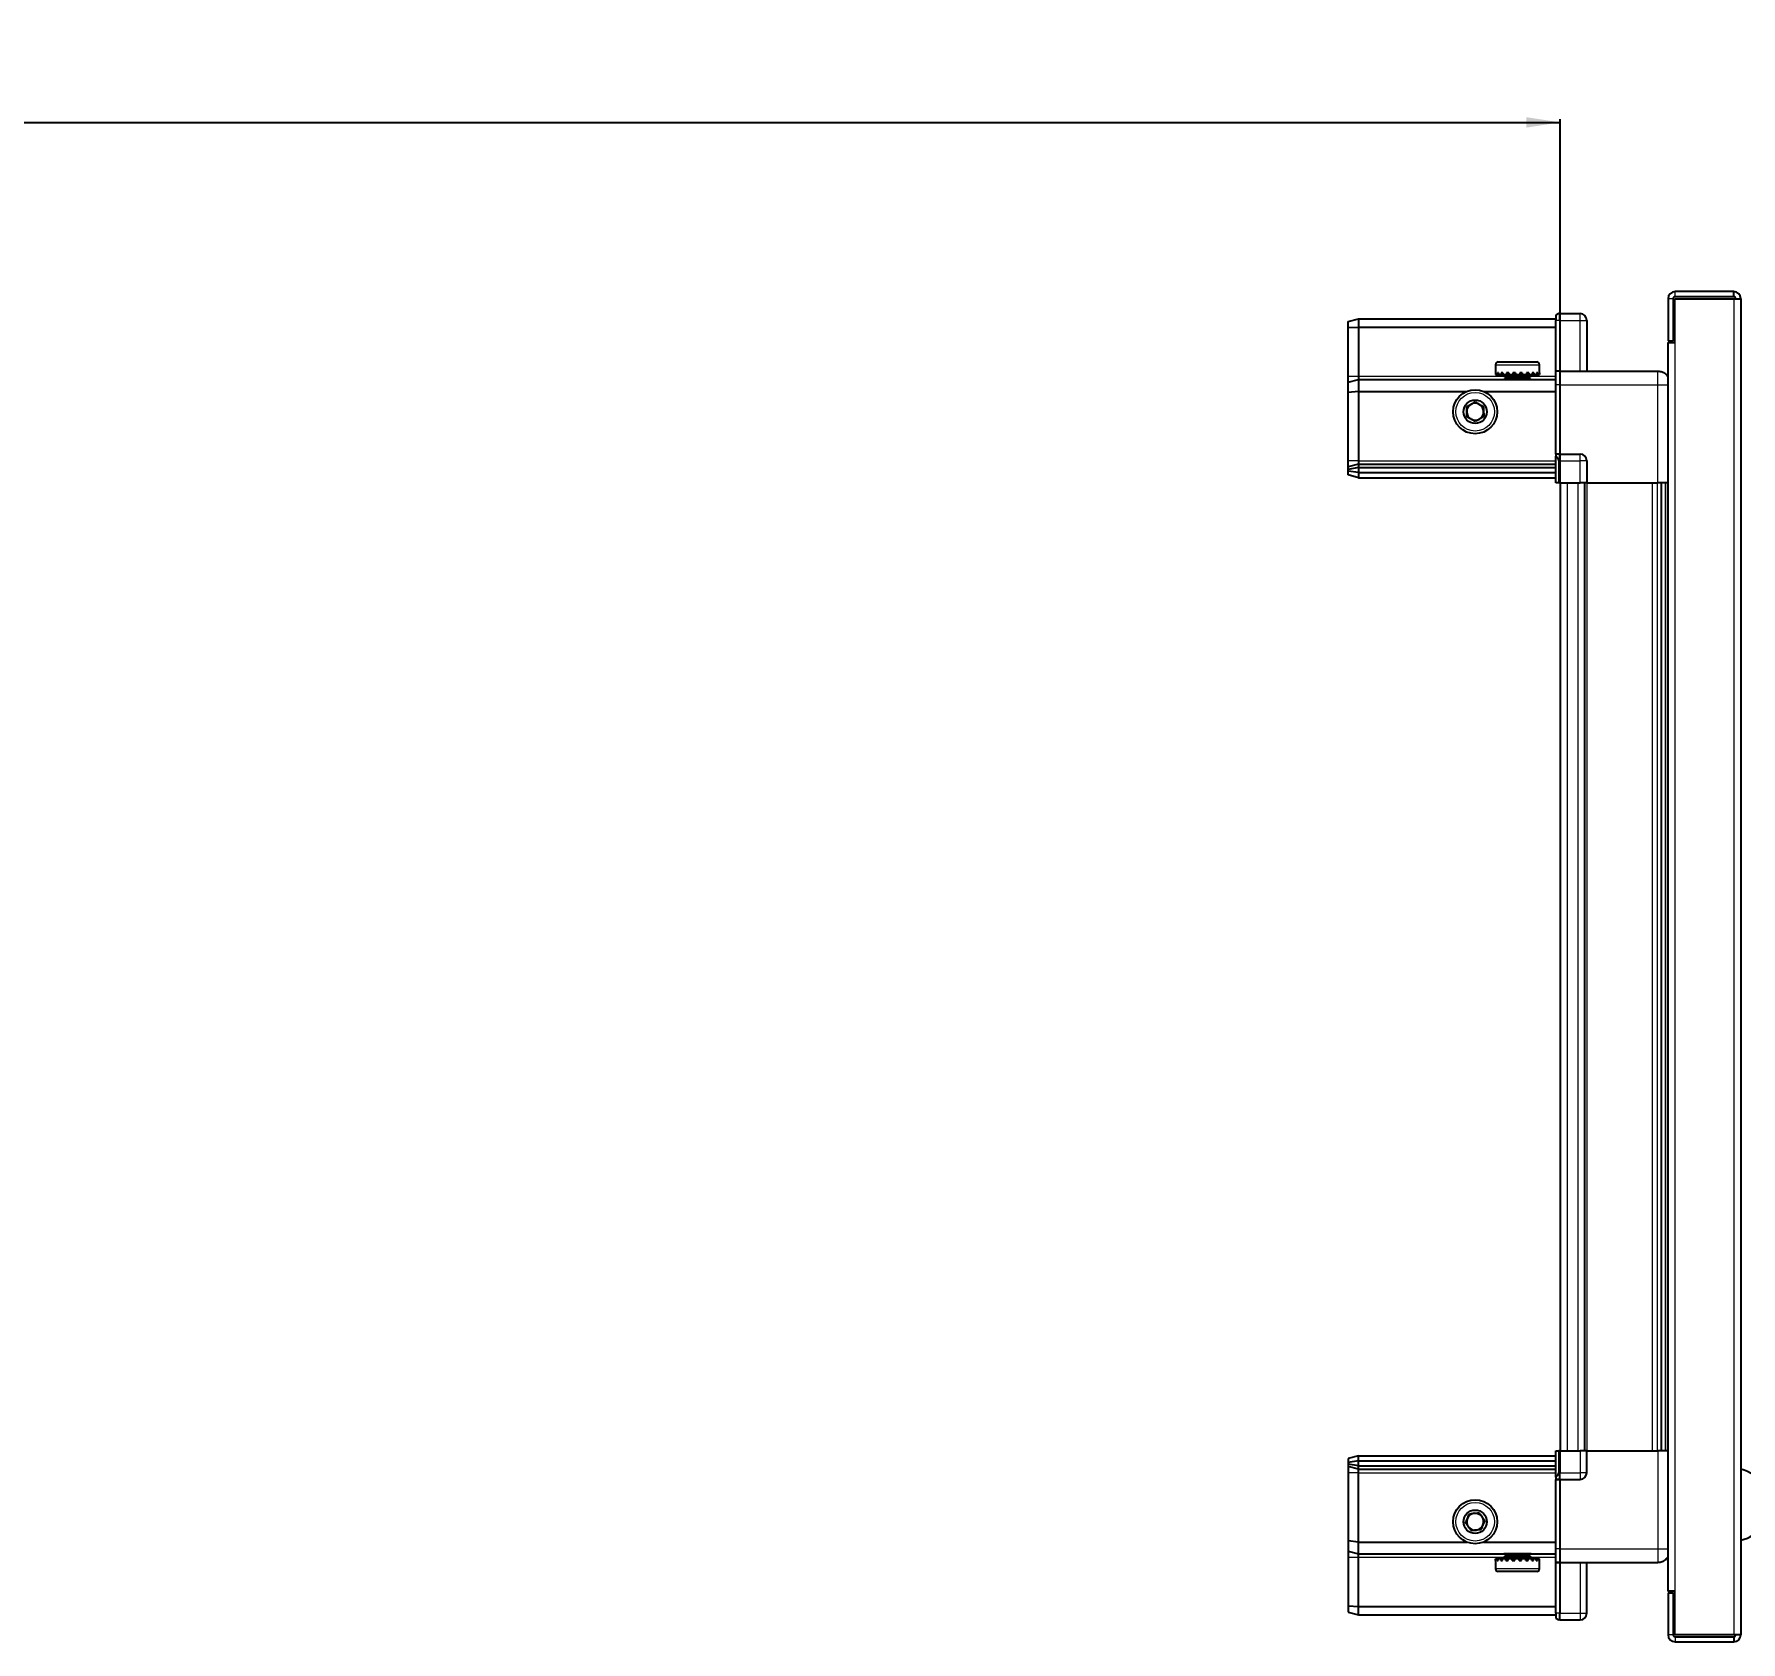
# Model space of a CAD drawing. Header units: millimetres. Extents: x 1004 to 3228, y -720 to 1234.
# Drawn here: x 2224 to 2729, y 670 to 1145 of the extents above; entities that cross this region are included whole.
import ezdxf

# ---------------------------------------------------------------- set-up
doc = ezdxf.new("R2010")
doc.units = ezdxf.units.MM
doc.layers.add('FORMAT', color=7, linetype='Continuous')
doc.styles.add('SLDTEXTSTYLE0', font='TXT', dxfattribs={"width": 0.75})
doc.dimstyles.new('SLDDIMSTYLE0', dxfattribs={"dimtxt": 20, "dimasz": 10, "dimexe": 0, "dimexo": 0.0625, "dimgap": 5, "dimtad": 2, "dimdec": 1, "dimrnd": 1e-09, "dimzin": 12, "dimdsep": 46, "dimtxsty": 'SLDTEXTSTYLE0', "dimsah": 1, "dimcen": 0.09, "dimadec": 0, "dimazin": 3, "dimtfac": 1, "dimtofl": 0, "dimtmove": 0, "dimatfit": 3, "dimfxl": 0, "dimfrac": 2, "dimtolj": 1, "dimtzin": 12, "dimarcsym": 0})

# ---------------------------------------------------------------- blocks, each defined once
blk = doc.blocks.new('_D_4')
at = {"layer": 'FORMAT'}
for p, q in [((1575.39, 1012.69), (1575.39, 1120.18)), ((2675.39, 1012.69), (2675.39, 1120.18)), ((1575.39, 1119.18), (2675.39, 1119.18))]:
    blk.add_line(p, q, dxfattribs=at)
for points in [[(1575.39, 1119.18), (1585.39, 1117.64), (1585.39, 1120.72)], [(2675.39, 1119.18), (2665.39, 1120.72), (2665.39, 1117.64)]]:
    blk.add_solid(points, dxfattribs=at)
at = {"layer": 'FORMAT', "insert": (2095.84, 1144.96), "char_height": 20, "attachment_point": 1, "style": 'SLDTEXTSTYLE0'}
blk.add_mtext('1100', dxfattribs=at)

msp = doc.modelspace()

# ---------------------------------------------------------------- linework, layer by layer
at = {"color": 7, "linetype": 'Continuous', "lineweight": 25}
for p, q in [((2726.64, 1069.18), (2709.34, 1069.18)), ((2726.64, 1067.68), (2726.64, 1069.18)), ((2707.24, 1067.08), (2707.24, 1054.68)), ((2708.74, 1067.08), (2708.74, 1054.68)), ((2709.24, 1054.18), (2709.24, 1067.08)), ((2709.24, 1067.08), (2726.64, 1067.08)), ((2726.64, 1067.68), (2709.34, 1067.68)), ((2726.64, 1067.08), (2728.74, 1067.08)), ((2728.74, 1067.08), (2728.74, 672.28)), ((2612.74, 1060.38), (2615.74, 1061.18)), ((2612.74, 1058.53), (2612.74, 1060.38)), ((2615.74, 1061.18), (2615.74, 1058.68)), ((2615.74, 1061.18), (2674.04, 1061.18)), ((2674.91, 1062.68), (2674.04, 1062.18)), ((2674.91, 1062.68), (2674.04, 1062.18)), ((2674.04, 1062.18), (2674.04, 1060.68)), ((2674.04, 1045.88), (2674.04, 1060.68)), ((2675.24, 1062.68), (2674.91, 1062.68)), ((2675.24, 1062.68), (2674.91, 1062.68)), ((2675.24, 1060.68), (2675.24, 1062.68)), ((2675.24, 1062.68), (2675.24, 1062.68)), ((2675.24, 1062.68), (2681.24, 1062.68)), ((2675.24, 1060.68), (2675.24, 1045.88)), ((2683.24, 1060.68), (2683.24, 1045.68)), ((2612.74, 1058.53), (2615.74, 1058.68)), ((2612.74, 1044.18), (2612.74, 1058.53)), ((2615.74, 1058.68), (2615.74, 1044.18)), ((2615.74, 1058.68), (2674.04, 1058.68)), ((2707.14, 1054.18), (2707.14, 685.18)), ((2707.14, 1054.18), (2709.24, 1054.18)), ((2707.24, 1054.68), (2708.74, 1054.68)), ((2612.74, 1042.38), (2612.74, 1044.18)), ((2615.74, 1044.18), (2615.74, 1043.18)), ((2656.24, 1047.58), (2656.24, 1044.68)), ((2656.24, 1044.68), (2656.28, 1044.68)), ((2656.4, 1045.18), (2656.28, 1045.18)), ((2656.28, 1045.18), (2656.28, 1044.68)), ((2656.28, 1044.68), (2656.4, 1044.68)), ((2656.4, 1045.18), (2656.4, 1044.68)), ((2656.4, 1044.68), (2656.81, 1044.68)), ((2657.15, 1045.18), (2656.81, 1045.18)), ((2656.81, 1045.18), (2656.81, 1044.68)), ((2656.81, 1044.68), (2657.15, 1044.68)), ((2657.04, 1048.38), (2668.44, 1048.38)), ((2657.15, 1045.18), (2657.15, 1044.68)), ((2657.15, 1044.68), (2657.92, 1044.68)), ((2658.45, 1045.18), (2657.92, 1045.18)), ((2657.92, 1045.18), (2657.92, 1044.68)), ((2657.92, 1044.68), (2658.45, 1044.68)), ((2658.34, 1044.68), (2658.34, 1044.58)), ((2658.34, 1044.58), (2667.14, 1044.58)), ((2658.45, 1045.18), (2658.45, 1044.68)), ((2658.45, 1044.68), (2659.51, 1044.68)), ((2658.74, 1044.18), (2659.43, 1043.7)), ((2658.74, 1044.18), (2666.74, 1044.18)), ((2660.17, 1045.18), (2659.51, 1045.18)), ((2659.51, 1045.18), (2659.51, 1044.68)), ((2659.51, 1044.68), (2660.17, 1044.68)), ((2660.17, 1045.18), (2660.17, 1044.68)), ((2660.17, 1044.68), (2661.41, 1044.68)), ((2662.14, 1045.18), (2661.41, 1045.18)), ((2661.41, 1045.18), (2661.41, 1044.68)), ((2661.41, 1044.68), (2661.84, 1044.68)), ((2661.84, 1045.18), (2661.84, 1044.68)), ((2662.14, 1045.18), (2662.14, 1044.68)), ((2662.14, 1044.68), (2663.44, 1044.68)), ((2664.17, 1045.18), (2663.44, 1045.18)), ((2663.44, 1045.18), (2663.44, 1044.68)), ((2663.71, 1045.18), (2663.71, 1044.68)), ((2663.71, 1044.68), (2664.17, 1044.68)), ((2664.17, 1045.18), (2664.17, 1044.68)), ((2664.17, 1044.68), (2665.4, 1044.68)), ((2666.06, 1045.18), (2665.4, 1045.18)), ((2665.4, 1045.18), (2665.4, 1044.68)), ((2665.4, 1044.68), (2666.06, 1044.68)), ((2666.05, 1043.7), (2666.74, 1044.18)), ((2666.06, 1045.18), (2666.06, 1044.68)), ((2666.06, 1044.68), (2667.1, 1044.68)), ((2667.62, 1045.18), (2667.1, 1045.18)), ((2667.1, 1045.18), (2667.1, 1044.68)), ((2667.1, 1044.68), (2667.62, 1044.68)), ((2667.14, 1044.58), (2667.14, 1044.68)), ((2667.62, 1045.18), (2667.62, 1044.68)), ((2667.62, 1044.68), (2668.38, 1044.68)), ((2668.71, 1045.18), (2668.38, 1045.18)), ((2668.38, 1045.18), (2668.38, 1044.68)), ((2668.38, 1044.68), (2668.71, 1044.68)), ((2668.71, 1045.18), (2668.71, 1044.68)), ((2668.71, 1044.68), (2669.11, 1044.68)), ((2669.22, 1045.18), (2669.11, 1045.18)), ((2669.11, 1045.18), (2669.11, 1044.68)), ((2669.11, 1044.68), (2669.22, 1044.68)), ((2669.22, 1045.18), (2669.22, 1044.68)), ((2669.22, 1044.68), (2669.24, 1044.68)), ((2669.24, 1044.68), (2669.24, 1047.58)), ((2674.04, 1045.68), (2674.04, 1045.88)), ((2675.24, 1045.68), (2674.04, 1045.68)), ((2674.04, 1041.68), (2674.04, 1045.68)), ((2675.24, 1045.88), (2675.24, 1045.68)), ((2675.24, 1045.68), (2675.24, 1041.68)), ((2675.24, 1045.68), (2704.24, 1045.68)), ((2612.74, 1042.38), (2615.74, 1043.18)), ((2612.74, 1039.35), (2612.74, 1042.38)), ((2615.74, 1039.68), (2612.74, 1039.35)), ((2612.74, 1019.18), (2612.74, 1039.35)), ((2615.74, 1043.18), (2615.74, 1039.68)), ((2615.74, 1043.18), (2674.04, 1043.18)), ((2615.74, 1039.68), (2615.74, 1019.18)), ((2615.74, 1039.68), (2647.74, 1039.68)), ((2652.74, 1039.68), (2674.04, 1039.68)), ((2659.43, 1043.7), (2658.74, 1043.22)), ((2658.74, 1043.22), (2658.74, 1043.18)), ((2658.74, 1043.22), (2666.74, 1043.22)), ((2659.43, 1043.7), (2666.05, 1043.7)), ((2666.74, 1043.22), (2666.05, 1043.7)), ((2666.74, 1043.18), (2666.74, 1043.22)), ((2674.04, 1021.38), (2674.04, 1041.68)), ((2675.24, 1041.68), (2675.24, 1021.38)), ((2612.74, 1017.38), (2612.74, 1019.18)), ((2615.74, 1019.18), (2615.74, 1018.18)), ((2674.04, 1021.18), (2674.04, 1021.38)), ((2675.24, 1021.18), (2674.04, 1021.18)), ((2674.04, 1021.18), (2674.04, 1020.51)), ((2674.04, 1012.68), (2674.04, 1020.51)), ((2674.91, 1019.18), (2674.91, 1012.68)), ((2675.24, 1021.38), (2675.24, 1021.18)), ((2675.24, 1019.18), (2675.24, 1021.18)), ((2675.24, 1019.18), (2675.24, 1021.18)), ((2675.24, 1021.18), (2681.24, 1021.18)), ((2675.24, 1019.18), (2675.24, 1012.68)), ((2683.24, 1019.18), (2683.24, 1012.68)), ((2615.74, 1018.18), (2612.74, 1017.38)), ((2612.74, 1016.64), (2612.74, 1017.38)), ((2615.74, 1017.18), (2612.74, 1016.64)), ((2612.74, 1016.14), (2612.74, 1016.64)), ((2615.74, 1015.68), (2612.74, 1016.14)), ((2612.74, 1014.99), (2612.74, 1016.14)), ((2615.74, 1014.18), (2612.74, 1014.99)), ((2615.74, 1018.18), (2615.74, 1017.18)), ((2615.74, 1018.18), (2674.04, 1018.18)), ((2615.74, 1017.18), (2674.04, 1017.18)), ((2615.74, 1017.18), (2615.74, 1015.68)), ((2615.74, 1015.68), (2615.74, 1014.18)), ((2615.74, 1015.68), (2674.04, 1015.68)), ((2615.74, 1014.18), (2674.04, 1014.18)), ((2674.91, 1012.68), (2674.04, 1012.68)), ((2675.24, 1012.68), (2674.91, 1012.68)), ((2675.24, 1012.68), (2681.24, 1012.68)), ((2675.39, 1012.68), (2675.39, 726.68)), ((2683.24, 1012.68), (2681.24, 1012.68)), ((2682.59, 1012.68), (2682.59, 726.68)), ((2683.24, 1012.68), (2704.24, 1012.68)), ((2705.27, 726.68), (2705.27, 1012.68)), ((2705.3, 726.68), (2705.3, 1012.68)), ((2707.09, 1012.68), (2707.09, 726.68)), ((2674.04, 718.86), (2674.04, 726.68)), ((2674.04, 726.68), (2674.91, 726.68)), ((2674.91, 726.68), (2674.91, 726.68)), ((2674.91, 726.68), (2674.91, 720.18)), ((2675.24, 726.68), (2674.91, 726.68)), ((2675.24, 726.68), (2675.24, 720.18)), ((2675.24, 726.68), (2675.24, 726.68)), ((2675.24, 726.68), (2681.24, 726.68)), ((2675.24, 726.68), (2675.24, 720.18)), ((2683.24, 726.68), (2681.24, 726.68)), ((2683.24, 720.18), (2683.24, 726.68)), ((2683.24, 726.68), (2704.24, 726.68)), ((2615.74, 725.18), (2612.74, 724.38)), ((2612.74, 724.38), (2612.74, 723.23)), ((2615.74, 723.68), (2612.74, 723.23)), ((2612.74, 723.23), (2612.74, 722.73)), ((2615.74, 722.18), (2612.74, 722.73)), ((2612.74, 722.73), (2612.74, 721.99)), ((2615.74, 721.18), (2612.74, 721.99)), ((2612.74, 721.99), (2612.74, 720.18)), ((2615.74, 723.68), (2615.74, 725.18)), ((2615.74, 725.18), (2674.04, 725.18)), ((2615.74, 722.18), (2615.74, 723.68)), ((2615.74, 723.68), (2674.04, 723.68)), ((2615.74, 722.18), (2674.04, 722.18)), ((2615.74, 721.18), (2615.74, 722.18)), ((2615.74, 721.18), (2674.04, 721.18)), ((2615.74, 720.18), (2615.74, 721.18)), ((2612.74, 720.18), (2612.74, 700.02)), ((2615.74, 699.68), (2615.74, 720.18)), ((2674.04, 718.86), (2674.04, 718.18)), ((2675.24, 718.18), (2674.04, 718.18)), ((2674.04, 717.98), (2674.04, 718.18)), ((2674.04, 697.68), (2674.04, 717.98)), ((2675.24, 718.18), (2675.24, 720.18)), ((2675.24, 718.18), (2675.24, 717.98)), ((2675.24, 718.18), (2681.24, 718.18)), ((2675.24, 717.98), (2675.24, 697.68)), ((2615.74, 699.68), (2612.74, 700.02)), ((2612.74, 700.02), (2612.74, 696.99)), ((2612.74, 696.99), (2615.74, 696.18)), ((2612.74, 696.99), (2612.74, 695.18)), ((2615.74, 699.68), (2647.74, 699.68)), ((2615.74, 696.18), (2615.74, 699.68)), ((2615.74, 696.18), (2674.04, 696.18)), ((2615.74, 695.18), (2615.74, 696.18)), ((2652.74, 699.68), (2674.04, 699.68)), ((2658.74, 696.18), (2658.74, 696.15)), ((2658.74, 696.15), (2659.43, 695.67)), ((2666.74, 696.15), (2658.74, 696.15)), ((2666.05, 695.67), (2666.74, 696.15)), ((2666.74, 696.15), (2666.74, 696.18)), ((2674.04, 693.68), (2674.04, 697.68)), ((2675.24, 697.68), (2675.24, 693.68)), ((2612.74, 695.18), (2612.74, 680.84)), ((2615.74, 680.68), (2615.74, 695.18)), ((2656.24, 694.68), (2656.24, 691.78)), ((2656.26, 694.68), (2656.24, 694.68)), ((2656.26, 694.18), (2656.26, 694.68)), ((2656.36, 694.68), (2656.26, 694.68)), ((2656.26, 694.18), (2656.36, 694.18)), ((2656.36, 694.18), (2656.36, 694.68)), ((2656.73, 694.68), (2656.36, 694.68)), ((2656.73, 694.18), (2656.73, 694.68)), ((2657.05, 694.68), (2656.73, 694.68)), ((2656.73, 694.18), (2657.05, 694.18)), ((2668.44, 690.98), (2657.04, 690.98)), ((2657.05, 694.18), (2657.05, 694.68)), ((2657.79, 694.68), (2657.05, 694.68)), ((2657.79, 694.18), (2657.79, 694.68)), ((2658.3, 694.68), (2657.79, 694.68)), ((2657.79, 694.18), (2658.3, 694.18)), ((2658.3, 694.18), (2658.3, 694.68)), ((2659.33, 694.68), (2658.3, 694.68)), ((2658.34, 694.78), (2658.34, 694.68)), ((2667.14, 694.78), (2658.34, 694.78)), ((2659.43, 695.67), (2658.74, 695.18)), ((2666.74, 695.18), (2658.74, 695.18)), ((2659.33, 694.18), (2659.33, 694.68)), ((2659.98, 694.68), (2659.33, 694.68)), ((2659.33, 694.18), (2659.98, 694.18)), ((2666.05, 695.67), (2659.43, 695.67)), ((2659.98, 694.18), (2659.98, 694.68)), ((2661.21, 694.68), (2659.98, 694.68)), ((2661.21, 694.18), (2661.21, 694.68)), ((2661.71, 694.68), (2661.21, 694.68)), ((2661.21, 694.18), (2661.94, 694.18)), ((2661.71, 694.18), (2661.71, 694.68)), ((2661.94, 694.18), (2661.94, 694.68)), ((2663.24, 694.68), (2661.94, 694.68)), ((2663.24, 694.18), (2663.24, 694.68)), ((2663.24, 694.18), (2663.97, 694.18)), ((2663.57, 694.18), (2663.57, 694.68)), ((2663.97, 694.68), (2663.57, 694.68)), ((2663.97, 694.18), (2663.97, 694.68)), ((2665.22, 694.68), (2663.97, 694.68)), ((2665.22, 694.18), (2665.22, 694.68)), ((2665.88, 694.68), (2665.22, 694.68)), ((2665.22, 694.18), (2665.88, 694.18)), ((2665.88, 694.18), (2665.88, 694.68)), ((2666.95, 694.68), (2665.88, 694.68)), ((2666.74, 695.18), (2666.05, 695.67)), ((2666.95, 694.18), (2666.95, 694.68)), ((2667.49, 694.68), (2666.95, 694.68)), ((2666.95, 694.18), (2667.49, 694.18)), ((2667.14, 694.68), (2667.14, 694.78)), ((2667.49, 694.18), (2667.49, 694.68)), ((2668.28, 694.68), (2667.49, 694.68)), ((2668.28, 694.18), (2668.28, 694.68)), ((2668.63, 694.68), (2668.28, 694.68)), ((2668.28, 694.18), (2668.63, 694.18)), ((2668.63, 694.18), (2668.63, 694.68)), ((2669.06, 694.68), (2668.63, 694.68)), ((2669.06, 694.18), (2669.06, 694.68)), ((2669.19, 694.68), (2669.06, 694.68)), ((2669.06, 694.18), (2669.19, 694.18)), ((2669.19, 694.18), (2669.19, 694.68)), ((2669.24, 694.68), (2669.19, 694.68)), ((2669.24, 691.78), (2669.24, 694.68)), ((2675.24, 693.68), (2674.04, 693.68)), ((2674.04, 693.48), (2674.04, 693.68)), ((2674.04, 678.68), (2674.04, 693.48)), ((2675.24, 693.68), (2675.24, 693.48)), ((2675.24, 693.68), (2704.24, 693.68)), ((2675.24, 693.48), (2675.24, 678.68)), ((2675.24, 693.48), (2675.24, 678.68)), ((2683.24, 678.68), (2683.24, 693.68)), ((2612.74, 680.84), (2615.74, 680.68)), ((2612.74, 680.84), (2612.74, 678.99)), ((2709.24, 685.18), (2707.14, 685.18)), ((2707.24, 684.68), (2708.74, 684.68)), ((2707.24, 684.68), (2707.24, 672.28)), ((2708.74, 684.68), (2708.74, 672.28)), ((2709.24, 672.28), (2709.24, 685.18)), ((2612.74, 678.99), (2615.74, 678.18)), ((2615.74, 680.68), (2674.04, 680.68)), ((2615.74, 678.18), (2615.74, 680.68)), ((2615.74, 678.18), (2674.04, 678.18)), ((2674.04, 678.68), (2674.04, 677.18)), ((2674.04, 677.18), (2674.91, 676.68)), ((2675.24, 676.68), (2674.91, 676.68)), ((2675.24, 676.68), (2675.24, 678.68)), ((2675.24, 676.68), (2681.24, 676.68)), ((2726.64, 672.28), (2709.24, 672.28)), ((2709.34, 671.68), (2726.64, 671.68)), ((2728.74, 672.28), (2726.64, 672.28)), ((2726.64, 671.68), (2726.64, 670.18)), ((2709.34, 670.18), (2726.64, 670.18))]:
    msp.add_line(p, q, dxfattribs=at)
at = {"color": 8, "linetype": 'Continuous', "lineweight": 18}
for p, q in [((2709.34, 1067.68), (2709.34, 1069.18)), ((2708.74, 1067.08), (2707.24, 1067.08)), ((2726.64, 1067.08), (2726.64, 672.28)), ((2675.24, 1060.68), (2674.04, 1060.68)), ((2675.24, 1060.68), (2681.24, 1060.68)), ((2681.24, 1060.68), (2681.24, 1062.68)), ((2681.24, 1045.68), (2681.24, 1060.68)), ((2681.24, 1060.68), (2683.24, 1060.68)), ((2709.24, 1054.18), (2709.24, 685.18)), ((2612.74, 1044.18), (2615.74, 1044.18)), ((2615.74, 1044.18), (2658.74, 1044.18)), ((2656.24, 1047.58), (2669.24, 1047.58)), ((2666.74, 1044.18), (2674.04, 1044.18)), ((2674.04, 1045.88), (2675.24, 1045.88)), ((2675.24, 1041.68), (2674.04, 1041.68)), ((2675.24, 1041.68), (2704.24, 1041.68)), ((2704.24, 1012.68), (2704.24, 1041.68)), ((2615.74, 1019.18), (2612.74, 1019.18)), ((2615.74, 1019.18), (2674.04, 1019.18)), ((2674.04, 1021.38), (2675.24, 1021.38)), ((2675.24, 1019.18), (2674.91, 1019.18)), ((2675.24, 1019.18), (2681.24, 1019.18)), ((2681.24, 1019.18), (2681.24, 1021.18)), ((2681.24, 1012.68), (2681.24, 1019.18)), ((2683.24, 1019.18), (2681.24, 1019.18)), ((2677.39, 1012.68), (2677.39, 726.68)), ((2680.59, 1012.68), (2680.59, 726.68)), ((2683.24, 1012.68), (2683.24, 726.68)), ((2702.65, 726.68), (2702.65, 1012.68)), ((2704.06, 1012.68), (2704.06, 726.68)), ((2706.51, 726.68), (2706.51, 1012.68)), ((2675.24, 726.68), (2674.91, 726.68)), ((2681.24, 726.68), (2681.24, 720.18)), ((2704.24, 726.68), (2704.24, 697.68)), ((2615.74, 720.18), (2612.74, 720.18)), ((2615.74, 720.18), (2674.04, 720.18)), ((2675.24, 717.98), (2674.04, 717.98)), ((2675.24, 720.18), (2674.91, 720.18)), ((2675.24, 720.18), (2681.24, 720.18)), ((2683.24, 720.18), (2681.24, 720.18)), ((2681.24, 720.18), (2681.24, 718.18)), ((2675.24, 697.68), (2674.04, 697.68)), ((2675.24, 697.68), (2704.24, 697.68)), ((2612.74, 695.18), (2615.74, 695.18)), ((2615.74, 695.18), (2658.74, 695.18)), ((2669.24, 691.78), (2656.24, 691.78)), ((2666.74, 695.18), (2674.04, 695.18)), ((2675.24, 693.48), (2674.04, 693.48)), ((2681.24, 693.68), (2681.24, 678.68)), ((2675.24, 678.68), (2674.04, 678.68)), ((2675.24, 678.68), (2681.24, 678.68)), ((2681.24, 678.68), (2683.24, 678.68)), ((2681.24, 678.68), (2681.24, 676.68)), ((2708.74, 672.28), (2707.24, 672.28)), ((2709.34, 671.68), (2709.34, 670.18))]:
    msp.add_line(p, q, dxfattribs=at)
at = {"color": 7, "linetype": 'Continuous', "lineweight": 25}
for centre, radius in [((2650.24, 1033.68), 6.5), ((2650.24, 1033.68), 3.46), ((2650.24, 705.68), 6.5), ((2650.24, 705.68), 3.46)]:
    msp.add_circle(centre, radius, dxfattribs=at)
at = {"color": 8, "linetype": 'Continuous', "lineweight": 18}
for centre in [(2650.24, 1033.68), (2650.24, 705.68)]:
    msp.add_circle(centre, 5.7, dxfattribs=at)
at = {"color": 7, "linetype": 'Continuous', "lineweight": 25}
for centre, radius, start, end in [((2709.34, 1067.08), 2.1, 90, 180), ((2726.64, 1067.08), 2.1, 0, 90), ((2709.34, 1067.08), 0.6, 90, 180), ((2726.64, 1067.08), 0.6, 0, 90), ((2681.24, 1060.68), 2, 360, 90), ((2657.04, 1047.58), 0.8, 90, 180), ((2658.34, 1044.18), 0.4, 0, 90), ((2667.14, 1044.18), 0.4, 90, 180), ((2668.44, 1047.58), 0.8, 0, 90), ((2650.24, 1033.68), 2.5, 120.741, 180.741), ((2650.24, 1033.68), 2.5, 60.741, 120.741), ((2650.24, 1033.68), 2.5, 0.741, 60.741), ((2650.24, 1033.68), 2.5, 180.741, 240.741), ((2650.24, 1033.68), 2.5, 240.741, 300.741), ((2650.24, 1033.68), 2.5, 300.741, 0.741), ((2681.24, 1019.18), 2, 0, 90), ((2725.72, 709.66), 11.91, 36.1266, 75.2996), ((2681.24, 720.18), 2, 270, 0), ((2650.24, 705.68), 2.5, 155.9116, 215.9116), ((2650.24, 705.68), 2.5, 95.9116, 155.9116), ((2650.24, 705.68), 2.5, 35.9116, 95.9116), ((2650.24, 705.68), 2.5, 335.9116, 35.9116), ((2650.24, 705.68), 2.5, 215.9116, 275.9116), ((2650.24, 705.68), 2.5, 275.9116, 335.9116), ((2725.72, 711.71), 11.91, 284.7004, 323.8734), ((2657.04, 691.78), 0.8, 180, 270), ((2658.34, 695.18), 0.4, 270, 360), ((2667.14, 695.18), 0.4, 180, 270), ((2668.44, 691.78), 0.8, 270, 360), ((2681.24, 678.68), 2, 270, 0), ((2709.34, 672.28), 2.1, 180, 270), ((2709.34, 672.28), 0.6, 180, 270), ((2726.64, 672.28), 2.1, 270, 0), ((2726.64, 672.28), 0.6, 270, 0)]:
    msp.add_arc(centre, radius, start, end, dxfattribs=at)
for centre, start_param, end_param in [((2671.45, 1019.18), 0, 0.722734), ((2671.45, 720.18), 5.560451, 6.283185)]:
    msp.add_ellipse(centre, major_axis=(3.46, 0), ratio=0.57735, start_param=start_param, end_param=end_param, dxfattribs=at)
for points, knots in [([(2704.24, 1045.68), (2704.68, 1045.64), (2705.36, 1045.56), (2706.18, 1045.13), (2706.73, 1044.69), (2707.01, 1044.32), (2707.14, 1044.13)], [0, 0, 0, 0, 0.384298, 0.591173, 0.802437, 1, 1, 1, 1]), ([(2647.73, 1035.09), (2648.17, 1035.36), (2649, 1035.85), (2649.82, 1036.34), (2650.21, 1036.57)], [0, 0, 0, 0, 0.534686, 1, 1, 1, 1]), ([(2647.76, 1032.21), (2647.76, 1032.33), (2647.75, 1032.93), (2647.74, 1033.93), (2647.73, 1034.75), (2647.73, 1035.09)], [0, 0, 0, 0, 0.133125, 0.637099, 1, 1, 1, 1]), ([(2650.21, 1036.57), (2650.66, 1036.32), (2651.5, 1035.85), (2652.34, 1035.38), (2652.73, 1035.16)], [0, 0, 0, 0, 0.534686, 1, 1, 1, 1]), ([(2652.73, 1035.16), (2652.73, 1034.81), (2652.74, 1033.99), (2652.75, 1033), (2652.76, 1032.4), (2652.76, 1032.27)], [0, 0, 0, 0, 0.3629006, 0.8668753, 1, 1, 1, 1]), ([(2650.28, 1030.8), (2649.83, 1031.05), (2648.99, 1031.52), (2648.15, 1031.99), (2647.76, 1032.21)], [0, 0, 0, 0, 0.534686, 1, 1, 1, 1]), ([(2652.76, 1032.27), (2652.32, 1032.01), (2651.49, 1031.52), (2650.67, 1031.02), (2650.28, 1030.8)], [0, 0, 0, 0, 0.534686, 1, 1, 1, 1]), ([(2707.09, 1012.68), (2707.06, 1012.68), (2706.84, 1012.68), (2706.12, 1012.68), (2705.16, 1012.68), (2704.5, 1012.68), (2704.24, 1012.68)], [0, 0, 0, 0, 0.071707, 0.420979, 0.770251, 1, 1, 1, 1]), ([(2707.09, 726.68), (2707.06, 726.68), (2706.84, 726.68), (2706.12, 726.68), (2705.16, 726.68), (2704.5, 726.68), (2704.24, 726.68)], [0, 0, 0, 0, 0.071707, 0.420979, 0.770251, 1, 1, 1, 1]), ([(2647.37, 705.39), (2647.58, 705.86), (2647.98, 706.74), (2648.37, 707.61), (2648.55, 708.02)], [0, 0, 0, 0, 0.534686, 1, 1, 1, 1]), ([(2648.55, 708.02), (2648.89, 708.06), (2649.71, 708.14), (2650.7, 708.24), (2651.3, 708.31), (2651.42, 708.32)], [0, 0, 0, 0, 0.362901, 0.866875, 1, 1, 1, 1]), ([(2651.42, 708.32), (2651.73, 707.9), (2652.29, 707.12), (2652.85, 706.34), (2653.12, 705.98)], [0, 0, 0, 0, 0.534686, 1, 1, 1, 1]), ([(2649.07, 703.05), (2648.76, 703.47), (2648.2, 704.25), (2647.63, 705.02), (2647.37, 705.39)], [0, 0, 0, 0, 0.534686, 1, 1, 1, 1]), ([(2651.94, 703.34), (2651.81, 703.33), (2651.22, 703.27), (2650.23, 703.17), (2649.41, 703.08), (2649.07, 703.05)], [0, 0, 0, 0, 0.133125, 0.637099, 1, 1, 1, 1]), ([(2653.12, 705.98), (2652.91, 705.51), (2652.51, 704.63), (2652.12, 703.75), (2651.94, 703.34)], [0, 0, 0, 0, 0.534686, 1, 1, 1, 1]), ([(2704.24, 693.68), (2704.68, 693.73), (2705.36, 693.8), (2706.18, 694.24), (2706.73, 694.68), (2707.01, 695.05), (2707.14, 695.23)], [0, 0, 0, 0, 0.384298, 0.591173, 0.802437, 1, 1, 1, 1])]:
    msp.add_open_spline(points, degree=3, knots=knots, dxfattribs=at)
at = {"color": 8, "linetype": 'Continuous', "lineweight": 18}
for points in [[(2704.24, 1041.68), (2704.24, 1042.21), (2704.24, 1043.26), (2704.24, 1044.58), (2704.24, 1045.5), (2704.24, 1045.62), (2704.24, 1045.68)], [(2704.24, 697.68), (2704.24, 697.16), (2704.24, 696.11), (2704.24, 694.79), (2704.24, 693.86), (2704.24, 693.74), (2704.24, 693.68)]]:
    msp.add_open_spline(points, degree=3, dxfattribs=at)
for points, knots in [([(2704.24, 1041.68), (2704.68, 1041.68), (2705.36, 1041.68), (2706.18, 1041.68), (2706.73, 1041.68), (2707.01, 1041.68), (2707.14, 1041.68)], [0, 0, 0, 0, 0.3842982, 0.5911726, 0.8024372, 1, 1, 1, 1]), ([(2704.24, 697.68), (2704.68, 697.68), (2705.36, 697.68), (2706.18, 697.68), (2706.73, 697.68), (2707.01, 697.68), (2707.14, 697.68)], [0, 0, 0, 0, 0.384298, 0.591173, 0.802437, 1, 1, 1, 1])]:
    msp.add_open_spline(points, degree=3, knots=knots, dxfattribs=at)

# ---------------------------------------------------------------- dimensions: what is measured, and where the dimension line sits
at = {"layer": 'FORMAT'}
dim = msp.add_linear_dim(base=(2675.39, 1119.18), p1=(1575.39, 1012.68), p2=(2675.39, 1012.68), angle=0, dimstyle='SLDDIMSTYLE0', dxfattribs=at)
dim.commit()
dim.dimension.update_dxf_attribs({"geometry": '_D_4', "text_midpoint": (2125.39, 1119.18), "dimtype": 160})

doc.saveas('drawing.dxf')
